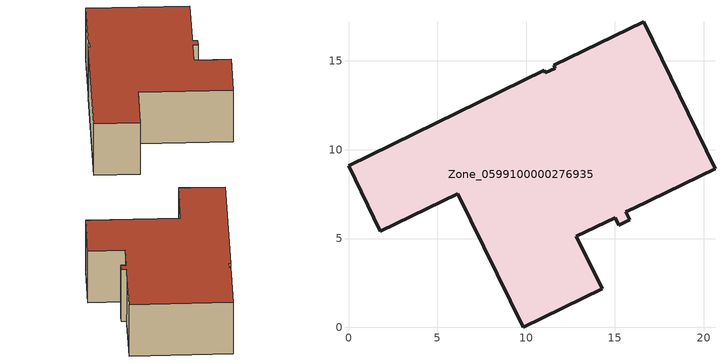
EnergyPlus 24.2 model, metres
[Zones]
Zone_0599100000276935
 floor ground (C_G): 11.57,14.75 16.62,17.21 20.64,8.94 16.07,6.71 15.63,6.5 15.84,6.06 15.21,5.75 15.01,6.18 12.83,5.12 14.28,2.17 9.85,0 6.14,7.53 1.8,5.41 0,9.11 11.02,14.48 11.09,14.33 11.64,14.6 z0
 wall outside (C_F): 15.84,6.06 15.63,6.5 16.07,6.71 20.64,8.94 16.62,17.21 11.57,14.75 11.64,14.6 11.09,14.33 11.02,14.48 0,9.11 1.8,5.41 6.14,7.53 9.85,0 14.28,2.17 12.83,5.12 15.01,6.18 15.21,5.75 15.84,6.06 z0:5.42
 roof outside (C_R): 16.07,6.71 20.64,8.94 16.62,17.21 11.57,14.75 11.64,14.6 11.09,14.33 11.02,14.48 0,9.11 1.8,5.41 6.14,7.53 9.85,0 14.28,2.17 12.83,5.12 15.01,6.18 15.21,5.75 15.84,6.06 15.63,6.5 z5.42
[BUILDING]
Pand.0599100000276935: North Axis=0; Terrain=City; Loads Convergence Tolerance Value=0.04; Temperature Convergence Tolerance Value=0.4; Solar Distribution=FullExterior; Maximum Number of Warmup Days=25; Minimum Number of Warmup Days=1
[Site:Location]
Rotterdam.The.Hague.AP_ZH_NLD Design_Conditions: Latitude=51.96; Longitude=4.45; Time Zone=1; Elevation=-4.5
[SITE:GROUNDTEMPERATURE:BUILDINGSURFACE]
18, 18, 18, 18, 18, 18, 18, 18, 18, 18, 18, 18
[MATERIAL] Thermal Absorptance=0.9; Solar Absorptance=0.7; Visible Absorptance=0.7
Name | Roughness | Thickness | Conductivity | Density | Specific Heat
G.D.1965-1974 | MediumSmooth | 0.15 | 0.882353 | 540 | 1210
F.D.1965-1974 | Rough | 0.3 | 0.697674 | 1920 | 840
R.D.1965-1974 | MediumRough | 0.2 | 0.232558 | 1500 | 1000
[CONSTRUCTION]
C_G: G.D.1965-1974
C_F: F.D.1965-1974
C_R: R.D.1965-1974
[ZONE]
Zone_0599100000276935: Type=1; Multiplier=1; Ceiling Height=Autocalculate; Volume=Autocalculate; Floor Area=autocalculate; Part of Total Floor Area=Yes
[ZONEINFILTRATION:DESIGNFLOWRATE]
Infil_Zone_0599100000276935: Zone or ZoneList or Space or SpaceList=Zone_0599100000276935; Schedule=AlwaysOn; Design Flow Rate Calculation Method=Flow/Area; Flow Rate per Floor Area=0.0042; Constant Term Coefficient=1; Temperature Term Coefficient=0; Velocity Term Coefficient=0; Velocity Squared Term Coefficient=0
[HVACTEMPLATE:ZONE:IDEALLOADSAIRSYSTEM]
Zone_0599100000276935: Maximum Heating Supply Air Temperature=50; Minimum Cooling Supply Air Temperature=13; Maximum Heating Supply Air Humidity Ratio=0.0156; Minimum Cooling Supply Air Humidity Ratio=0.0077; Heating Limit=NoLimit; Cooling Limit=NoLimit; Dehumidification Control Type=ConstantSensibleHeatRatio; Cooling Sensible Heat Ratio=0.7; Dehumidification Setpoint=60; Humidification Control Type=None; Humidification Setpoint=30; Outdoor Air Method=None; Outdoor Air Flow Rate per Person=0.00944; Outdoor Air Flow Rate per Zone Floor Area=0; Outdoor Air Flow Rate per Zone=0; Demand Controlled Ventilation Type=None; Outdoor Air Economizer Type=NoEconomizer; Heat Recovery Type=None; Sensible Heat Recovery Effectiveness=0.7; Latent Heat Recovery Effectiveness=0.65
[ZONECONTROL:THERMOSTAT]
ThermostatControl_Zone_0599100000276935: Zone or ZoneList=Zone_0599100000276935; Control Type Schedule=DualSetpointControlType; Control 1=Thermostat_Zone_0599100000276935; Temperature Difference Between Cutout And Setpoint=0
[THERMOSTATSETPOINT:DUALSETPOINT]
Thermostat_Zone_0599100000276935: Heating Setpoint Temperature Schedule=HeatingSetpoint_Zone_0599100000276935; Cooling Setpoint Temperature Schedule=CoolingSetpoint_Zone_0599100000276935
[SCHEDULE:COMPACT]
HeatingSetpoint_Zone_0599100000276935: Through: 12/31, For: AllDays, Until: 24:00, 21
CoolingSetpoint_Zone_0599100000276935: Through: 12/31, For: AllDays, Until: 24:00, 24
DualSetpointControlType: Through: 12/31, For: AllDays, Until: 24:00, 4
AlwaysOn: Through: 12/31, For: AllDays, Until: 24:00, 1
